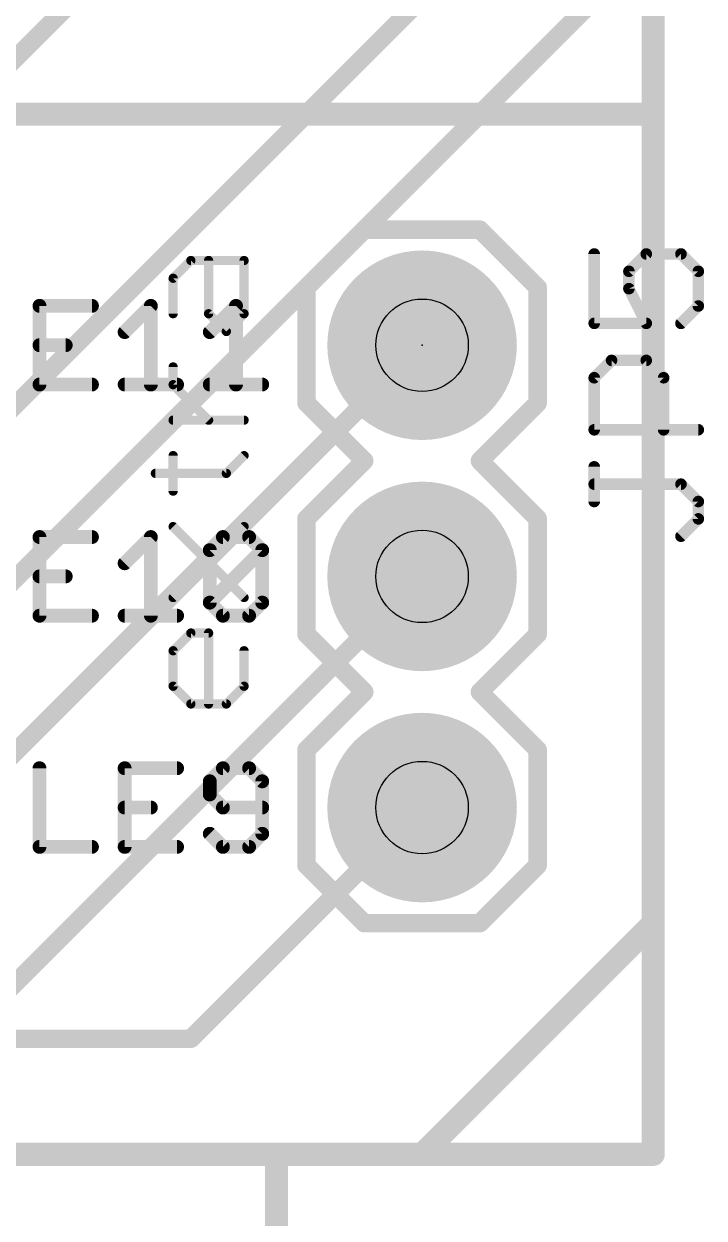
# Model space of a CAD drawing. Extents: x -25 to 82, y -26 to 60.
# Drawn here: x 46.42 to 53.9, y -0.7 to 12.42 of the extents above; entities that cross this region are included whole.
import ezdxf

# ---------------------------------------------------------------- set-up
doc = ezdxf.new("R2010")
doc.units = 0
for name, color, linetype in [('1', 12, 'CONTINUOUS'), ('16', 132, 'CONTINUOUS'), ('17', 110, 'CONTINUOUS'), ('20', 53, 'CONTINUOUS'), ('21', 53, 'CONTINUOUS'), ('23', 53, 'CONTINUOUS'), ('25', 253, 'CONTINUOUS'), ('27', 253, 'CONTINUOUS'), ('29', 253, 'CONTINUOUS'), ('30', 253, 'CONTINUOUS'), ('44', 253, 'CONTINUOUS'), ('51', 53, 'CONTINUOUS')]:
    doc.layers.add(name, color=color, linetype=linetype)

# ---------------------------------------------------------------- blocks, each defined once
blk = doc.blocks.new('RECT')
blk.add_solid([(-0.5, -0.5), (0.5, -0.5), (-0.5, 0.5), (0.5, 0.5)])
blk = doc.blocks.new('ROUNDP')
at = {"const_width": 0.5}
blk.add_lwpolyline([(0, -0.25, 1), (0, 0.25, 1), (0, -0.25)], format="xyb", dxfattribs=at)

msp = doc.modelspace()

# ---------------------------------------------------------------- linework, layer by layer
at = {"layer": '1'}
for points, const_width in [([(45.5422, 7.4422), (52.4002, 14.3002)], 0.2032), ([(53.34, 11.43), (0, 11.43)], 0.254), ([(53.34, 0), (53.34, 11.43)], 0.254), ([(44.196, 2.286), (50.8, 8.89)], 0.2032), ([(46.228, 1.778), (50.8, 6.35)], 0.2032), ([(48.26, 1.27), (50.8, 3.81)], 0.2032), ([(22.86, 1.27), (48.26, 1.27)], 0.2032), ([(0, 0), (53.34, 0)], 0.254)]:
    msp.add_lwpolyline(points, dxfattribs=dict(at, const_width=const_width))
for points, const_width in [([(53.4035, 11.43, 1), (53.2765, 11.43)], 0.127), ([(53.34, 11.3665, 1), (53.34, 11.4935)], 0.127), ([(50.8359, 8.8541, 1), (50.7641, 8.9259)], 0.1016), ([(50.8359, 6.3141, 1), (50.7641, 6.3859)], 0.1016), ([(50.8359, 3.7741, 1), (50.7641, 3.8459)], 0.1016), ([(48.2241, 1.3059, 1), (48.2959, 1.2341)], 0.1016), ([(48.26, 1.2192, 1), (48.26, 1.3208)], 0.1016), ([(53.2765, 0, 1), (53.4035, 0)], 0.127), ([(53.34, -0.0635, 1), (53.34, 0.0635)], 0.127)]:
    msp.add_lwpolyline(points, format="xyb", dxfattribs=dict(at, const_width=const_width))
at = {"layer": '16'}
for points, const_width in [([(45.72, 11.43), (52.07, 17.78)], 0.2032), ([(52.705, 12.7), (45.085, 5.08)], 0.2032), ([(53.34, 11.43), (0, 11.43)], 0.254), ([(53.34, 0), (53.34, 11.43)], 0.254), ([(0, 0), (53.34, 0)], 0.254)]:
    msp.add_lwpolyline(points, dxfattribs=dict(at, const_width=const_width))
at = {"layer": '16', "const_width": 0.127}
for points in [[(53.4035, 11.43, 1), (53.2765, 11.43)], [(53.34, 11.3665, 1), (53.34, 11.4935)], [(53.2765, 0, 1), (53.4035, 0)], [(53.34, -0.0635, 1), (53.34, 0.0635)]]:
    msp.add_lwpolyline(points, format="xyb", dxfattribs=at)
at = {"layer": '20', "const_width": 0.2032}
for points in [[(53.34, 57.15), (53.34, 2.54)], [(53.34, 2.54), (50.8, 0)], [(50.8, 0), (2.54, 0)]]:
    msp.add_lwpolyline(points, dxfattribs=at)
at = {"layer": '20', "const_width": 0.1016}
for points in [[(53.3759, 2.5041, 1), (53.3041, 2.5759)], [(53.2892, 2.54, 1), (53.3908, 2.54)], [(50.7641, 0.0359, 1), (50.8359, -0.0359)], [(50.8, -0.0508, 1), (50.8, 0.0508)]]:
    msp.add_lwpolyline(points, format="xyb", dxfattribs=at)
at = {"layer": '21'}
for points, const_width in [([(50.165, 10.16), (49.53, 9.525)], 0.2032), ([(51.435, 10.16), (50.165, 10.16)], 0.2032), ([(52.07, 9.525), (51.435, 10.16)], 0.2032), ([(49.53, 8.255), (49.53, 9.525)], 0.2032), ([(52.07, 9.525), (52.07, 8.255)], 0.2032), ([(47.1727, 9.3225), (46.5964, 9.3225)], 0.1524), ([(46.5964, 9.3225), (46.5964, 8.4582)], 0.1524), ([(47.532, 9.0344), (47.8201, 9.3225)], 0.1524), ([(47.8201, 9.3225), (47.8201, 8.4582)], 0.1524), ([(48.4675, 9.0344), (48.7556, 9.3225)], 0.1524), ([(48.7556, 9.3225), (48.7556, 8.4582)], 0.1524), ([(46.5964, 8.8904), (46.8846, 8.8904)], 0.1524), ([(46.5964, 8.4582), (47.1727, 8.4582)], 0.1524), ([(47.532, 8.4582), (48.1082, 8.4582)], 0.1524), ([(48.4675, 8.4582), (49.0437, 8.4582)], 0.1524), ([(50.165, 7.62), (49.53, 8.255)], 0.2032), ([(52.07, 8.255), (51.435, 7.62)], 0.2032), ([(49.53, 6.985), (50.165, 7.62)], 0.2032), ([(51.435, 7.62), (52.07, 6.985)], 0.2032), ([(49.53, 5.715), (49.53, 6.985)], 0.2032), ([(52.07, 6.985), (52.07, 5.715)], 0.2032), ([(47.1727, 6.7825), (46.5964, 6.7825)], 0.1524), ([(46.5964, 6.7825), (46.5964, 5.9182)], 0.1524), ([(47.532, 6.4944), (47.8201, 6.7825)], 0.1524), ([(47.8201, 6.7825), (47.8201, 5.9182)], 0.1524), ([(48.4675, 6.6385), (48.6115, 6.7825)], 0.1524), ([(48.6115, 6.7825), (48.8996, 6.7825)], 0.1524), ([(48.8996, 6.7825), (49.0437, 6.6385)], 0.1524), ([(48.4675, 6.0623), (48.4675, 6.6385)], 0.1524), ([(48.4675, 6.0623), (49.0437, 6.6385)], 0.1524), ([(49.0437, 6.6385), (49.0437, 6.0623)], 0.1524), ([(46.5964, 6.3504), (46.8846, 6.3504)], 0.1524), ([(48.6115, 5.9182), (48.4675, 6.0623)], 0.1524), ([(49.0437, 6.0623), (48.8996, 5.9182)], 0.1524), ([(46.5964, 5.9182), (47.1727, 5.9182)], 0.1524), ([(47.532, 5.9182), (48.1082, 5.9182)], 0.1524), ([(48.8996, 5.9182), (48.6115, 5.9182)], 0.1524), ([(50.165, 5.08), (49.53, 5.715)], 0.2032), ([(52.07, 5.715), (51.435, 5.08)], 0.2032), ([(49.53, 4.445), (50.165, 5.08)], 0.2032), ([(51.435, 5.08), (52.07, 4.445)], 0.2032), ([(49.53, 3.175), (49.53, 4.445)], 0.2032), ([(52.07, 4.445), (52.07, 3.175)], 0.2032), ([(46.5964, 4.2425), (46.5964, 3.3782)], 0.1524), ([(48.1082, 4.2425), (47.532, 4.2425)], 0.1524), ([(47.532, 4.2425), (47.532, 3.3782)], 0.1524), ([(48.6115, 4.2425), (48.4675, 4.0985)], 0.1524), ([(48.8996, 4.2425), (48.6115, 4.2425)], 0.1524), ([(49.0437, 4.0985), (48.8996, 4.2425)], 0.1524), ([(48.4675, 4.0985), (48.4675, 3.9544)], 0.1524), ([(49.0437, 3.5223), (49.0437, 4.0985)], 0.1524), ([(48.4675, 3.9544), (48.6115, 3.8104)], 0.1524), ([(47.532, 3.8104), (47.8201, 3.8104)], 0.1524), ([(48.6115, 3.8104), (49.0437, 3.8104)], 0.1524), ([(48.4675, 3.5223), (48.6115, 3.3782)], 0.1524), ([(48.8996, 3.3782), (49.0437, 3.5223)], 0.1524), ([(46.5964, 3.3782), (47.1727, 3.3782)], 0.1524), ([(47.532, 3.3782), (48.1082, 3.3782)], 0.1524), ([(48.6115, 3.3782), (48.8996, 3.3782)], 0.1524), ([(50.165, 2.54), (49.53, 3.175)], 0.2032), ([(52.07, 3.175), (51.435, 2.54)], 0.2032), ([(51.435, 2.54), (50.165, 2.54)], 0.2032)]:
    msp.add_lwpolyline(points, dxfattribs=dict(at, const_width=const_width))
for points, const_width in [([(50.165, 10.2108, 1), (50.165, 10.1092)], 0.1016), ([(50.2009, 10.1241, 1), (50.1291, 10.1959)], 0.1016), ([(51.4709, 10.1959, 1), (51.3991, 10.1241)], 0.1016), ([(51.435, 10.1092, 1), (51.435, 10.2108)], 0.1016), ([(49.5808, 9.525, 1), (49.4792, 9.525)], 0.1016), ([(49.4941, 9.5609, 1), (49.5659, 9.4891)], 0.1016), ([(52.1208, 9.525, 1), (52.0192, 9.525)], 0.1016), ([(52.0341, 9.4891, 1), (52.1059, 9.5609)], 0.1016), ([(46.5964, 9.3606, 1), (46.5964, 9.2844)], 0.0762), ([(46.6345, 9.3225, 1), (46.5583, 9.3225)], 0.0762), ([(47.1727, 9.2844, 1), (47.1727, 9.3606)], 0.0762), ([(47.8582, 9.3225, 1), (47.782, 9.3225)], 0.0762), ([(47.847, 9.2956, 1), (47.7931, 9.3495)], 0.0762), ([(48.7937, 9.3225, 1), (48.7175, 9.3225)], 0.0762), ([(48.7825, 9.2956, 1), (48.7286, 9.3495)], 0.0762), ([(47.505, 9.0614, 1), (47.5589, 9.0075)], 0.0762), ([(48.4405, 9.0614, 1), (48.4944, 9.0075)], 0.0762), ([(46.5964, 8.9285, 1), (46.5964, 8.8523)], 0.0762), ([(46.8846, 8.8523, 1), (46.8846, 8.9285)], 0.0762), ([(46.5964, 8.4963, 1), (46.5964, 8.4201)], 0.0762), ([(47.1727, 8.4201, 1), (47.1727, 8.4963)], 0.0762), ([(47.532, 8.4963, 1), (47.532, 8.4201)], 0.0762), ([(48.1082, 8.4201, 1), (48.1082, 8.4963)], 0.0762), ([(48.4675, 8.4963, 1), (48.4675, 8.4201)], 0.0762), ([(49.0437, 8.4201, 1), (49.0437, 8.4963)], 0.0762), ([(46.5583, 8.4582, 1), (46.6345, 8.4582)], 0.0762), ([(47.782, 8.4582, 1), (47.8582, 8.4582)], 0.0762), ([(48.7175, 8.4582, 1), (48.7937, 8.4582)], 0.0762), ([(49.5659, 8.2909, 1), (49.4941, 8.2191)], 0.1016), ([(49.4792, 8.255, 1), (49.5808, 8.255)], 0.1016), ([(52.0192, 8.255, 1), (52.1208, 8.255)], 0.1016), ([(52.1059, 8.2191, 1), (52.0341, 8.2909)], 0.1016), ([(50.2009, 7.5841, 1), (50.1291, 7.6559)], 0.1016), ([(50.1291, 7.5841, 1), (50.2009, 7.6559)], 0.1016), ([(51.4709, 7.6559, 1), (51.3991, 7.5841)], 0.1016), ([(51.3991, 7.6559, 1), (51.4709, 7.5841)], 0.1016), ([(49.5808, 6.985, 1), (49.4792, 6.985)], 0.1016), ([(52.1208, 6.985, 1), (52.0192, 6.985)], 0.1016), ([(49.4941, 7.0209, 1), (49.5659, 6.9491)], 0.1016), ([(52.0341, 6.9491, 1), (52.1059, 7.0209)], 0.1016), ([(46.5964, 6.8206, 1), (46.5964, 6.7444)], 0.0762), ([(46.6345, 6.7825, 1), (46.5583, 6.7825)], 0.0762), ([(47.1727, 6.7444, 1), (47.1727, 6.8206)], 0.0762), ([(47.8582, 6.7825, 1), (47.782, 6.7825)], 0.0762), ([(47.847, 6.7556, 1), (47.7931, 6.8095)], 0.0762), ([(48.6115, 6.8206, 1), (48.6115, 6.7444)], 0.0762), ([(48.6385, 6.7556, 1), (48.5846, 6.8095)], 0.0762), ([(48.9266, 6.8095, 1), (48.8727, 6.7556)], 0.0762), ([(48.8996, 6.7444, 1), (48.8996, 6.8206)], 0.0762), ([(48.4405, 6.6654, 1), (48.4944, 6.6115)], 0.0762), ([(48.5056, 6.6385, 1), (48.4294, 6.6385)], 0.0762), ([(49.0818, 6.6385, 1), (49.0056, 6.6385)], 0.0762), ([(49.0706, 6.6115, 1), (49.0168, 6.6654)], 0.0762), ([(49.0168, 6.6115, 1), (49.0706, 6.6654)], 0.0762), ([(47.505, 6.5214, 1), (47.5589, 6.4675)], 0.0762), ([(46.5964, 6.3885, 1), (46.5964, 6.3123)], 0.0762), ([(46.8846, 6.3123, 1), (46.8846, 6.3885)], 0.0762), ([(48.4944, 6.0892, 1), (48.4405, 6.0353)], 0.0762), ([(48.4405, 6.0892, 1), (48.4944, 6.0353)], 0.0762), ([(48.4294, 6.0623, 1), (48.5056, 6.0623)], 0.0762), ([(49.0056, 6.0623, 1), (49.0818, 6.0623)], 0.0762), ([(49.0706, 6.0353, 1), (49.0168, 6.0892)], 0.0762), ([(46.5964, 5.9563, 1), (46.5964, 5.8801)], 0.0762), ([(46.5583, 5.9182, 1), (46.6345, 5.9182)], 0.0762), ([(47.1727, 5.8801, 1), (47.1727, 5.9563)], 0.0762), ([(47.532, 5.9563, 1), (47.532, 5.8801)], 0.0762), ([(47.782, 5.9182, 1), (47.8582, 5.9182)], 0.0762), ([(48.1082, 5.8801, 1), (48.1082, 5.9563)], 0.0762), ([(48.6115, 5.9563, 1), (48.6115, 5.8801)], 0.0762), ([(48.5846, 5.8913, 1), (48.6385, 5.9451)], 0.0762), ([(48.8727, 5.9451, 1), (48.9266, 5.8913)], 0.0762), ([(48.8996, 5.8801, 1), (48.8996, 5.9563)], 0.0762), ([(49.5659, 5.7509, 1), (49.4941, 5.6791)], 0.1016), ([(52.1059, 5.6791, 1), (52.0341, 5.7509)], 0.1016), ([(49.4792, 5.715, 1), (49.5808, 5.715)], 0.1016), ([(52.0192, 5.715, 1), (52.1208, 5.715)], 0.1016), ([(50.2009, 5.0441, 1), (50.1291, 5.1159)], 0.1016), ([(50.1291, 5.0441, 1), (50.2009, 5.1159)], 0.1016), ([(51.4709, 5.1159, 1), (51.3991, 5.0441)], 0.1016), ([(51.3991, 5.1159, 1), (51.4709, 5.0441)], 0.1016), ([(49.5808, 4.445, 1), (49.4792, 4.445)], 0.1016), ([(49.4941, 4.4809, 1), (49.5659, 4.4091)], 0.1016), ([(52.1208, 4.445, 1), (52.0192, 4.445)], 0.1016), ([(52.0341, 4.4091, 1), (52.1059, 4.4809)], 0.1016), ([(46.6345, 4.2425, 1), (46.5583, 4.2425)], 0.0762), ([(47.532, 4.2806, 1), (47.532, 4.2044)], 0.0762), ([(47.5701, 4.2425, 1), (47.4939, 4.2425)], 0.0762), ([(48.1082, 4.2044, 1), (48.1082, 4.2806)], 0.0762), ([(48.6115, 4.2806, 1), (48.6115, 4.2044)], 0.0762), ([(48.6385, 4.2156, 1), (48.5846, 4.2695)], 0.0762), ([(48.9266, 4.2695, 1), (48.8727, 4.2156)], 0.0762), ([(48.8996, 4.2044, 1), (48.8996, 4.2806)], 0.0762), ([(48.4405, 4.1254, 1), (48.4944, 4.0715)], 0.0762), ([(48.5056, 4.0985, 1), (48.4294, 4.0985)], 0.0762), ([(49.0818, 4.0985, 1), (49.0056, 4.0985)], 0.0762), ([(49.0168, 4.0715, 1), (49.0706, 4.1254)], 0.0762), ([(48.4944, 3.9814, 1), (48.4405, 3.9275)], 0.0762), ([(48.4294, 3.9544, 1), (48.5056, 3.9544)], 0.0762), ([(47.532, 3.8485, 1), (47.532, 3.7723)], 0.0762), ([(47.8201, 3.7723, 1), (47.8201, 3.8485)], 0.0762), ([(48.6115, 3.8485, 1), (48.6115, 3.7723)], 0.0762), ([(48.5846, 3.7834, 1), (48.6385, 3.8373)], 0.0762), ([(49.0437, 3.7723, 1), (49.0437, 3.8485)], 0.0762), ([(48.4944, 3.5492, 1), (48.4405, 3.4953)], 0.0762), ([(49.0056, 3.5223, 1), (49.0818, 3.5223)], 0.0762), ([(49.0706, 3.4953, 1), (49.0168, 3.5492)], 0.0762), ([(46.5964, 3.4163, 1), (46.5964, 3.3401)], 0.0762), ([(46.5583, 3.3782, 1), (46.6345, 3.3782)], 0.0762), ([(47.1727, 3.3401, 1), (47.1727, 3.4163)], 0.0762), ([(47.532, 3.4163, 1), (47.532, 3.3401)], 0.0762), ([(47.4939, 3.3782, 1), (47.5701, 3.3782)], 0.0762), ([(48.1082, 3.3401, 1), (48.1082, 3.4163)], 0.0762), ([(48.6115, 3.4163, 1), (48.6115, 3.3401)], 0.0762), ([(48.5846, 3.3513, 1), (48.6385, 3.4051)], 0.0762), ([(48.8727, 3.4051, 1), (48.9266, 3.3513)], 0.0762), ([(48.8996, 3.3401, 1), (48.8996, 3.4163)], 0.0762), ([(49.5659, 3.2109, 1), (49.4941, 3.1391)], 0.1016), ([(49.4792, 3.175, 1), (49.5808, 3.175)], 0.1016), ([(52.0192, 3.175, 1), (52.1208, 3.175)], 0.1016), ([(52.1059, 3.1391, 1), (52.0341, 3.2109)], 0.1016), ([(50.165, 2.5908, 1), (50.165, 2.4892)], 0.1016), ([(50.1291, 2.5041, 1), (50.2009, 2.5759)], 0.1016), ([(51.3991, 2.5759, 1), (51.4709, 2.5041)], 0.1016), ([(51.435, 2.4892, 1), (51.435, 2.5908)], 0.1016)]:
    msp.add_lwpolyline(points, format="xyb", dxfattribs=dict(at, const_width=const_width))
at = {"layer": '23'}
msp.add_point((50.8, 8.89), dxfattribs=at)
at = {"layer": '25', "const_width": 0.127}
for points in [[(52.6913, 9.8929), (52.6913, 9.1303)], [(53.0727, 9.7023), (53.2633, 9.8929)], [(53.2633, 9.8929), (53.6446, 9.8929)], [(53.6446, 9.8929), (53.8353, 9.7023)], [(53.0727, 9.5116), (53.0727, 9.7023)], [(53.8353, 9.7023), (53.8353, 9.321)], [(53.2633, 9.1303), (53.0727, 9.5116)], [(53.8353, 9.321), (53.6446, 9.1303)], [(52.6913, 9.1303), (53.2633, 9.1303)], [(52.6913, 8.5329), (52.882, 8.7236)], [(52.882, 8.7236), (53.2633, 8.7236)], [(53.2633, 8.7236), (53.454, 8.5329)], [(52.6913, 7.9609), (52.6913, 8.5329)], [(53.454, 8.5329), (53.454, 7.9609)], [(53.8353, 7.9609), (52.6913, 7.9609)], [(52.6913, 7.1728), (52.6913, 7.5542)], [(53.6446, 7.3635), (52.6913, 7.3635)], [(53.8353, 7.1728), (53.6446, 7.3635)], [(53.8353, 6.9822), (53.8353, 7.1728)], [(53.6446, 6.7915), (53.8353, 6.9822)]]:
    msp.add_lwpolyline(points, dxfattribs=at)
at = {"layer": '25', "const_width": 0.0635}
for points in [[(52.7231, 9.8929, 1), (52.6596, 9.8929)], [(53.2633, 9.9247, 1), (53.2633, 9.8612)], [(53.2858, 9.8705, 1), (53.2409, 9.9154)], [(53.6671, 9.9154, 1), (53.6222, 9.8705)], [(53.6446, 9.8612, 1), (53.6446, 9.9247)], [(53.1044, 9.7023, 1), (53.0409, 9.7023)], [(53.0502, 9.7247, 1), (53.0951, 9.6798)], [(53.8671, 9.7023, 1), (53.8036, 9.7023)], [(53.8128, 9.6798, 1), (53.8578, 9.7247)], [(53.0409, 9.5116, 1), (53.1044, 9.5116)], [(53.101, 9.5258, 1), (53.0443, 9.4974)], [(53.8036, 9.321, 1), (53.8671, 9.321)], [(53.8578, 9.2985, 1), (53.8128, 9.3434)], [(52.6913, 9.162, 1), (52.6913, 9.0985)], [(53.2633, 9.0985, 1), (53.2633, 9.162)], [(52.6596, 9.1303, 1), (52.7231, 9.1303)], [(53.2349, 9.1161, 1), (53.2917, 9.1445)], [(53.6222, 9.1527, 1), (53.6671, 9.1078)], [(52.882, 8.7553, 1), (52.882, 8.6918)], [(52.9044, 8.7011, 1), (52.8595, 8.746)], [(53.2858, 8.746, 1), (53.2409, 8.7011)], [(53.2633, 8.6918, 1), (53.2633, 8.7553)], [(52.7231, 8.5329, 1), (52.6596, 8.5329)], [(52.6689, 8.5553, 1), (52.7138, 8.5104)], [(53.4857, 8.5329, 1), (53.4222, 8.5329)], [(53.4315, 8.5104, 1), (53.4764, 8.5553)], [(52.6913, 7.9927, 1), (52.6913, 7.9292)], [(53.8353, 7.9292, 1), (53.8353, 7.9927)], [(52.6596, 7.9609, 1), (52.7231, 7.9609)], [(53.4222, 7.9609, 1), (53.4857, 7.9609)], [(52.7231, 7.5542, 1), (52.6596, 7.5542)], [(52.6913, 7.3952, 1), (52.6913, 7.3317)], [(53.6671, 7.3859, 1), (53.6222, 7.341)], [(53.6446, 7.3317, 1), (53.6446, 7.3952)], [(53.8671, 7.1728, 1), (53.8036, 7.1728)], [(53.8128, 7.1504, 1), (53.8578, 7.1953)], [(52.6596, 7.1728, 1), (52.7231, 7.1728)], [(53.8036, 6.9822, 1), (53.8671, 6.9822)], [(53.8578, 6.9597, 1), (53.8128, 7.0046)], [(53.6222, 6.814, 1), (53.6671, 6.7691)]]:
    msp.add_lwpolyline(points, format="xyb", dxfattribs=at)
at = {"layer": '27', "const_width": 0.1016}
for points in [[(48.0646, 9.6261), (48.2595, 9.821)], [(48.2595, 9.821), (48.8442, 9.821)], [(48.4544, 9.2363), (48.4544, 9.821)], [(48.8442, 9.821), (48.8442, 9.2363)], [(48.0646, 9.2363), (48.0646, 9.6261)], [(48.6493, 9.0414), (48.4544, 9.2363)], [(48.8442, 9.2363), (48.6493, 9.0414)], [(48.0646, 8.4567), (48.0646, 8.6516)], [(48.4544, 8.0669), (48.0646, 8.4567)], [(48.8442, 8.0669), (48.0646, 8.0669)], [(48.0646, 7.2873), (48.0646, 7.6771)], [(48.6493, 7.4822), (48.8442, 7.6771)], [(47.8697, 7.4822), (48.6493, 7.4822)], [(48.0646, 6.1179), (48.8442, 6.8975)], [(48.8442, 6.1179), (48.0646, 6.8975)], [(48.0646, 5.5332), (48.2595, 5.7281)], [(48.2595, 5.7281), (48.4544, 5.7281)], [(48.4544, 5.7281), (48.4544, 4.9485)], [(48.0646, 5.1434), (48.0646, 5.5332)], [(48.8442, 5.5332), (48.8442, 5.1434)], [(48.2595, 4.9485), (48.0646, 5.1434)], [(48.8442, 5.1434), (48.6493, 4.9485)], [(48.6493, 4.9485), (48.2595, 4.9485)]]:
    msp.add_lwpolyline(points, dxfattribs=at)
at = {"layer": '27', "const_width": 0.0508}
for points in [[(48.2595, 9.8464, 1), (48.2595, 9.7956)], [(48.2775, 9.803, 1), (48.2415, 9.8389)], [(48.4798, 9.821, 1), (48.429, 9.821)], [(48.8696, 9.821, 1), (48.8188, 9.821)], [(48.8442, 9.7956, 1), (48.8442, 9.8464)], [(48.09, 9.6261, 1), (48.0392, 9.6261)], [(48.0466, 9.644, 1), (48.0826, 9.6081)], [(48.0392, 9.2363, 1), (48.09, 9.2363)], [(48.4724, 9.2542, 1), (48.4364, 9.2183)], [(48.429, 9.2363, 1), (48.4798, 9.2363)], [(48.8188, 9.2363, 1), (48.8696, 9.2363)], [(48.8622, 9.2183, 1), (48.8262, 9.2542)], [(48.6313, 9.0594, 1), (48.6673, 9.0234)], [(48.6313, 9.0234, 1), (48.6673, 9.0594)], [(48.09, 8.6516, 1), (48.0392, 8.6516)], [(48.0826, 8.4747, 1), (48.0466, 8.4387)], [(48.0392, 8.4567, 1), (48.09, 8.4567)], [(48.0646, 8.0923, 1), (48.0646, 8.0415)], [(48.4364, 8.0489, 1), (48.4724, 8.0849)], [(48.8442, 8.0415, 1), (48.8442, 8.0923)], [(48.09, 7.6771, 1), (48.0392, 7.6771)], [(48.8622, 7.6591, 1), (48.8262, 7.6951)], [(47.8697, 7.5076, 1), (47.8697, 7.4568)], [(48.6313, 7.5002, 1), (48.6673, 7.4642)], [(48.6493, 7.4568, 1), (48.6493, 7.5076)], [(48.0392, 7.2873, 1), (48.09, 7.2873)], [(48.0826, 6.9155, 1), (48.0466, 6.8795)], [(48.8622, 6.8795, 1), (48.8262, 6.9155)], [(48.0466, 6.1359, 1), (48.0826, 6.0999)], [(48.8262, 6.0999, 1), (48.8622, 6.1359)], [(48.2595, 5.7535, 1), (48.2595, 5.7027)], [(48.2775, 5.7101, 1), (48.2415, 5.7461)], [(48.4798, 5.7281, 1), (48.429, 5.7281)], [(48.4544, 5.7027, 1), (48.4544, 5.7535)], [(48.0466, 5.5512, 1), (48.0826, 5.5152)], [(48.09, 5.5332, 1), (48.0392, 5.5332)], [(48.8696, 5.5332, 1), (48.8188, 5.5332)], [(48.0826, 5.1614, 1), (48.0466, 5.1254)], [(48.0392, 5.1434, 1), (48.09, 5.1434)], [(48.8188, 5.1434, 1), (48.8696, 5.1434)], [(48.8622, 5.1254, 1), (48.8262, 5.1614)], [(48.2595, 4.9739, 1), (48.2595, 4.9231)], [(48.2415, 4.9305, 1), (48.2775, 4.9665)], [(48.6313, 4.9665, 1), (48.6673, 4.9305)], [(48.6493, 4.9231, 1), (48.6493, 4.9739)], [(48.429, 4.9485, 1), (48.4798, 4.9485)]]:
    msp.add_lwpolyline(points, format="xyb", dxfattribs=at)
at = {"layer": '44'}
for centre in [(50.8, 8.89), (50.8, 6.35), (50.8, 3.81)]:
    msp.add_circle(centre, 0.508, dxfattribs=at)
at = {"layer": '51', "const_width": 0.254}
for points in [[(53.34, 2.54), (53.34, 57.15)], [(50.8, 0), (53.34, 2.54)], [(21.7, 0), (50.8, 0)], [(49.2, -10.3), (49.2, -0.1)]]:
    msp.add_lwpolyline(points, dxfattribs=at)
at = {"layer": '51', "const_width": 0.127}
for points in [[(53.3849, 2.4951, 1), (53.2951, 2.5849)], [(53.2765, 2.54, 1), (53.4035, 2.54)], [(49.2635, -0.1, 1), (49.1365, -0.1)], [(50.7551, 0.0449, 1), (50.8449, -0.0449)], [(50.8, -0.0635, 1), (50.8, 0.0635)]]:
    msp.add_lwpolyline(points, format="xyb", dxfattribs=at)

# ---------------------------------------------------------------- block references
at = {"layer": '17', "xscale": 1.8796, "yscale": 1.8796}
for p in [(50.8, 8.89), (50.8, 8.89), (50.8, 6.35), (50.8, 6.35), (50.8, 3.81), (50.8, 3.81)]:
    msp.add_blockref('ROUNDP', p, dxfattribs=at)
at = {"layer": '29', "xscale": 2.0828, "yscale": 2.0828}
for p in [(50.8, 8.89), (50.8, 6.35), (50.8, 3.81)]:
    msp.add_blockref('ROUNDP', p, dxfattribs=at)
at = {"layer": '30', "xscale": 2.0828, "yscale": 2.0828}
for p in [(50.8, 8.89), (50.8, 6.35), (50.8, 3.81)]:
    msp.add_blockref('ROUNDP', p, dxfattribs=at)
at = {"layer": '51', "xscale": 0.508, "yscale": 0.508, "rotation": 270}
for p in [(50.8, 8.89), (50.8, 6.35), (50.8, 3.81)]:
    msp.add_blockref('RECT', p, dxfattribs=at)

doc.saveas('drawing.dxf')
